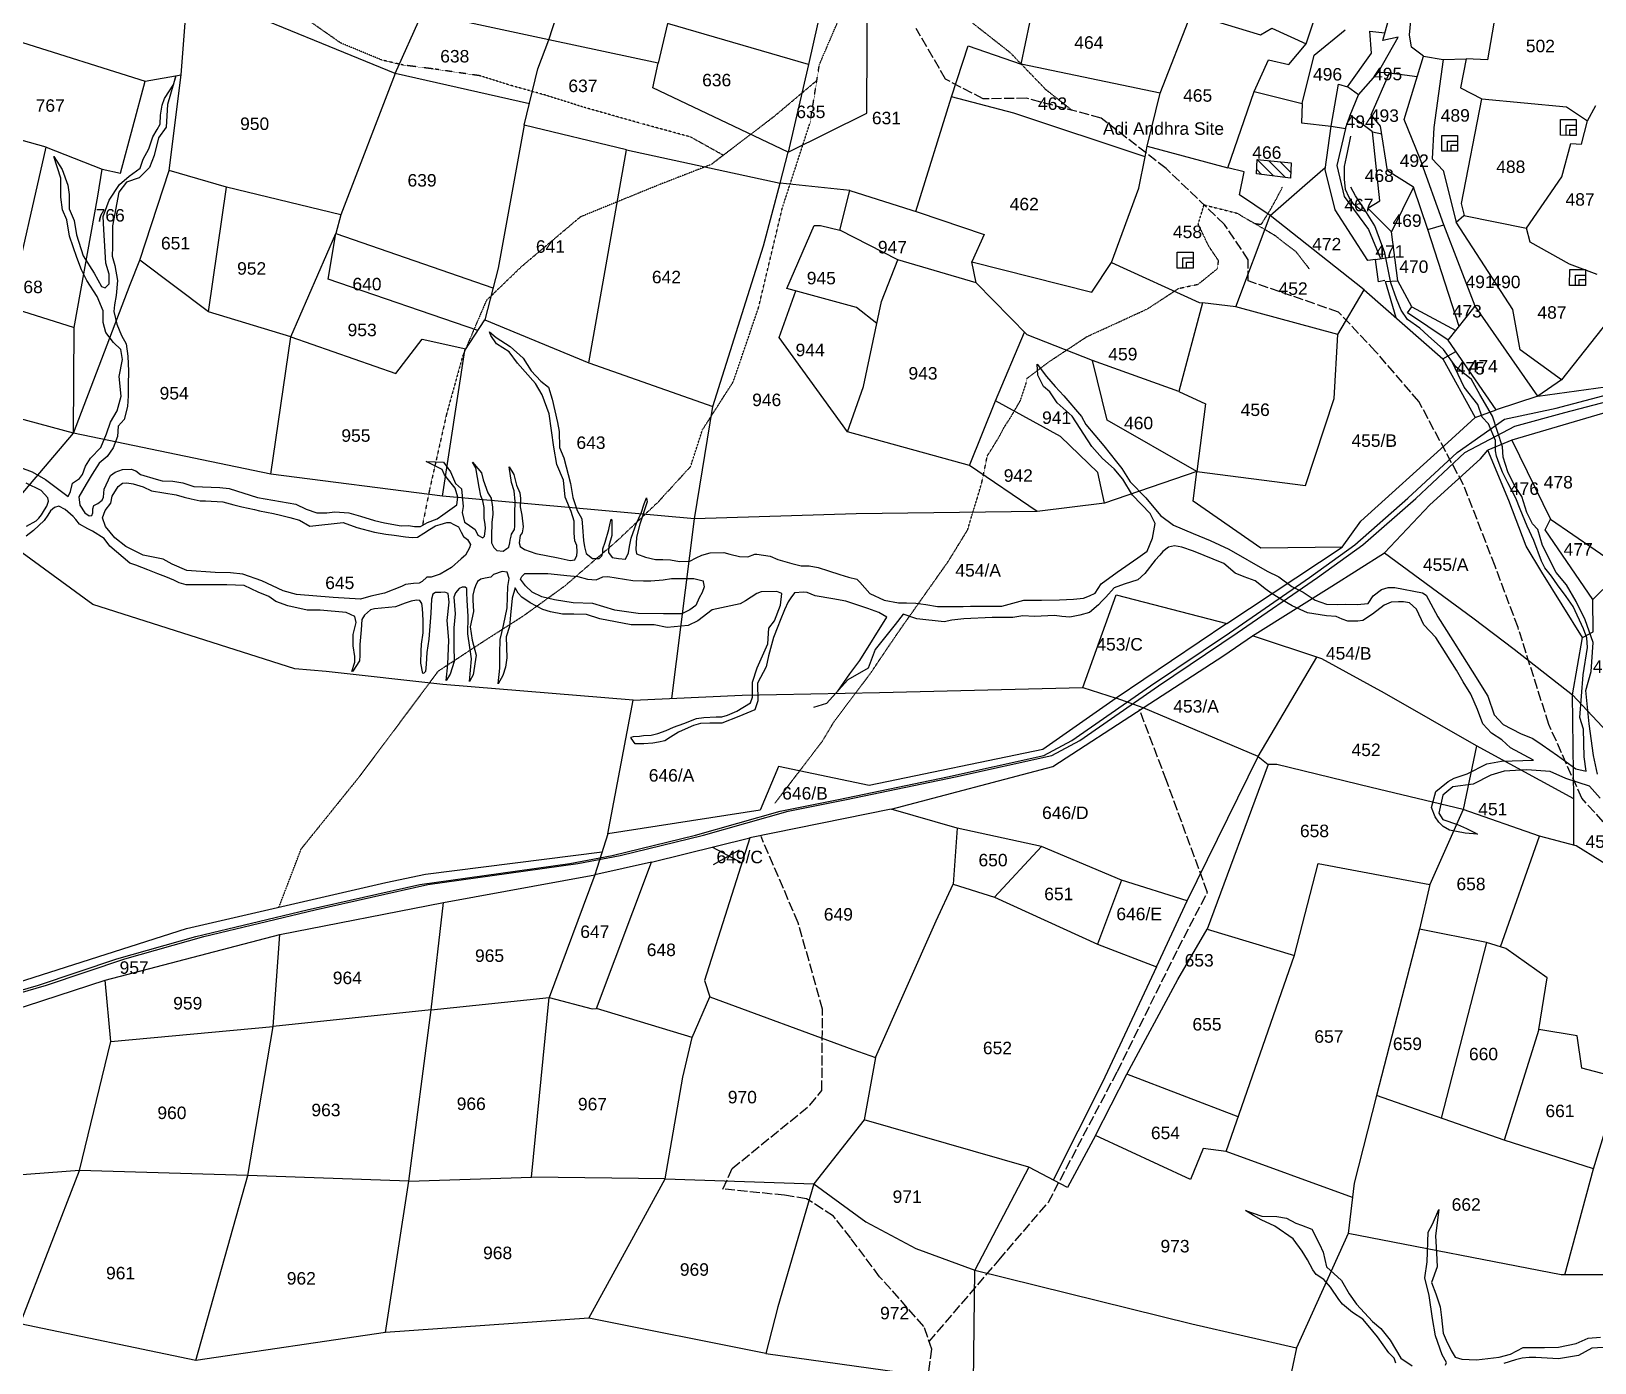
# Model space of a CAD drawing. Header units: inches. Extents: x 339104 to 349025, y 1581789 to 1595836.
# Drawn here: x 343169 to 345048, y 1588826 to 1590427 of the extents above; entities that cross this region are included whole.
import ezdxf

# ---------------------------------------------------------------- set-up
doc = ezdxf.new("R2010")
doc.units = ezdxf.units.IN
doc.header["$MEASUREMENT"] = 0
doc.linetypes.add('ACAD_ISO02W100', pattern=[15, 12, -3])
doc.linetypes.add('ACAD_ISO07W100', pattern=[3, 0, -3])
for name, color, linetype in [('CARTTRACK', 30, 'ACAD_ISO02W100'), ('NALA', 4, 'Continuous'), ('SQUAREWELL', 5, 'Continuous'), ('SURVEY_BND', 7, 'Continuous'), ('SURVEY_NO', 7, 'Continuous'), ('VILLAGE_AREA', 1, 'Continuous')]:
    doc.layers.add(name, color=color, linetype=linetype)
doc.layers.add('FOOTPATH', color=150, linetype='ACAD_ISO07W100', lineweight=30)
doc.layers.add('ROAD', color=1, linetype='Continuous', lineweight=25)
doc.styles.get("Standard").update_dxf_attribs({"font": 'arial.ttf'})
doc.dimstyles.get("Standard").update_dxf_attribs({"dimtxt": 0.18, "dimasz": 0.18, "dimexe": 0.18, "dimexo": 0.0625, "dimgap": 0.09, "dimtad": 0, "dimtih": 1, "dimtoh": 1, "dimdec": 4, "dimzin": 0, "dimdsep": 46, "dimtxsty": 'Standard', "dimcen": 0.09, "dimadec": 0, "dimazin": 0, "dimtfac": 1, "dimtdec": 4, "dimtofl": 0, "dimtmove": 0, "dimatfit": 3, "dimfxl": 0, "dimtolj": 1, "dimtzin": 0, "dimarcsym": 0})

msp = doc.modelspace()

# ---------------------------------------------------------------- hatches: boundary and pattern name
at = {"layer": 'VILLAGE_AREA'}
h = msp.add_hatch(dxfattribs=at)
h.set_pattern_fill('ANSI31', color=256, scale=70.664181, angle=89.8223, style=0)
h.set_pattern_definition([(134.82225, (338569.871, 1581897.7874), (-6.265237, -6.2264835), [])])
h.paths.add_polyline_path([(344683.2, 1590269), (344642.4, 1590273.2), (344641.4, 1590256), (344682.3, 1590250.7)])

# ---------------------------------------------------------------- linework, layer by layer
at = {"layer": 'CARTTRACK'}
for points in [[(345088.1, 1589443.5), (345032.5, 1589505.1), (344992.8, 1589593.8), (344955.8, 1589710.3), (344928.2, 1589784.2), (344890.2, 1589882.1), (344836.6, 1589982.1), (344784.7, 1590042.2), (344740.1, 1590089.6), (344669.8, 1590114.1), (344631.5, 1590127.2), (344631.6, 1590152.4), (344603.1, 1590195.1), (344532.9, 1590262.1), (344454.7, 1590323), (344365.2, 1590346.7), (344313.1, 1590346), (344267.9, 1590369.6), (344232.5, 1590430.5)], [(344248.1, 1588851.7), (344332.1, 1588950), (344391.4, 1589019.4), (344474.3, 1589176.6), (344547.2, 1589324.1), (344582.5, 1589391.9), (344533.3, 1589526.3), (344500.7, 1589611.8)], [(344245.7, 1588801.4), (344251.2, 1588842.6), (344241.8, 1588870), (344188.6, 1588929.8), (344154.1, 1588976), (344133.1, 1589002.5), (344100.8, 1589023.6), (344074.4, 1589027.7), (344000.3, 1589035.2), (344011.2, 1589059.8), (344104.8, 1589135.9), (344119.2, 1589153.8), (344120, 1589251.3), (344090.7, 1589355.4), (344046.1, 1589458.9)]]:
    msp.add_lwpolyline(points, dxfattribs=at)
at = {"layer": 'FOOTPATH', "ltscale": 0.0001}
for points in [[(344000.6, 1590278.2), (343961.2, 1590300.2), (343901.5, 1590316.5), (343833.4, 1590335.8), (343785.7, 1590350.8), (343742.7, 1590362.9), (343708.1, 1590373.8), (343654.4, 1590381.7), (343616.2, 1590386.6), (343590.5, 1590392.6), (343541, 1590413.1), (343489.3, 1590449.3), (343427.9, 1590471), (343377.8, 1590492.6), (343343.8, 1590504.7), (343314.5, 1590519.7), (343282.9, 1590540.7), (343250.8, 1590562.2), (343212, 1590591), (343173.3, 1590622.7), (343093.3, 1590689)], [(343466.7, 1589374.1), (343493.5, 1589444.2), (343564, 1589531.8), (343634, 1589625.3), (343658.3, 1589658.1), (343712.1, 1589693.5), (343760.7, 1589724.6), (343810.5, 1589760.6), (343873.9, 1589815.4), (343922.7, 1589861.6), (343961.4, 1589903.9), (343975.6, 1589947.9), (344012.6, 1590005.7), (344043, 1590094.7), (344071.7, 1590214.9), (344105.1, 1590317.5), (344116.2, 1590387.3), (344152, 1590470.5), (344176.9, 1590521.6), (344232.8, 1590485.3), (344287.5, 1590447.3), (344345.1, 1590402), (344387.9, 1590357.6), (344420.2, 1590332.1)], [(344113.1, 1590368.1), (344061.5, 1590324.6), (343986.2, 1590267.1), (343922.5, 1590242.3), (343829, 1590204.1), (343757.5, 1590143.7), (343715.9, 1590103.5), (343687.7, 1590037.7), (343668.2, 1589967.5), (343647.8, 1589876.9), (343639.1, 1589833.2)], [(344062.9, 1589499.2), (344119.8, 1589573.7), (344134, 1589597.4), (344178, 1589655.8), (344201.4, 1589690.6), (344215.6, 1589711.3), (344271.3, 1589790.2), (344294.5, 1589828), (344299.6, 1589845.6), (344305.6, 1589864.7), (344311.6, 1589885.5), (344318, 1589916.6), (344331.7, 1589938.7), (344337.4, 1589949.7), (344347.5, 1589965.4), (344357.9, 1589983.6), (344364.6, 1590003.7), (344365.9, 1590010), (344390.2, 1590028.6), (344437.2, 1590059.9), (344510.6, 1590093.6), (344547.8, 1590118.1), (344571.3, 1590123.1), (344594.6, 1590141.9), (344595.9, 1590151.4), (344583.9, 1590169.3), (344571.5, 1590195.3), (344578.4, 1590218.6), (344578.4, 1590218.6), (344617.9, 1590208.7), (344639.3, 1590196.2), (344647.3, 1590195.1), (344647.3, 1590195.1), (344658.1, 1590212.6), (344666, 1590226.7), (344672.8, 1590240.2)], [(344705.3, 1590141.3), (344689, 1590162.2), (344673.8, 1590173.6), (344664.7, 1590180.9), (344639.3, 1590196.2)]]:
    msp.add_lwpolyline(points, dxfattribs=at)
at = {"layer": 'NALA'}
for points in [[(343145.4, 1589906.6), (343170.3, 1589897.7), (343186.2, 1589888.4), (343213.5, 1589868), (343216, 1589873.9), (343218.5, 1589884.1), (343227.1, 1589889.5), (343230.7, 1589894.4), (343234.4, 1589904.4), (343240.1, 1589913.9), (343252.5, 1589926.9), (343259.6, 1589943.3), (343264.3, 1589957.4), (343272.2, 1589970.9), (343276.9, 1589988.4), (343274.5, 1590012.3), (343278.7, 1590032.6), (343276.8, 1590044.8), (343267.8, 1590053.2), (343258.5, 1590065.2), (343255.4, 1590077.2), (343255.4, 1590091.1), (343248.1, 1590108.2), (343236, 1590127.8), (343229.2, 1590140.5), (343223.8, 1590155.2), (343215.1, 1590180.8), (343211.7, 1590200.4), (343206.6, 1590212.6), (343204.5, 1590228), (343204.5, 1590250.5), (343196.3, 1590276.6), (343206.3, 1590261.2), (343213.1, 1590242.3), (343214.5, 1590231.1), (343214.7, 1590213.6), (343220.5, 1590199.8), (343223.2, 1590182.7), (343231.2, 1590157.3), (343244.8, 1590136.3), (343253.6, 1590120.6), (343257.8, 1590118.9), (343262.7, 1590123.5), (343262.7, 1590135.3), (343258.6, 1590148.5), (343257.9, 1590162.2), (343256.3, 1590189.1), (343255.6, 1590204.7), (343262.7, 1590224.2), (343275, 1590243), (343286.8, 1590253.2), (343299.8, 1590262.5), (343303.5, 1590273.6), (343310.4, 1590285.8), (343315.1, 1590300.4), (343320.3, 1590309), (343324, 1590315.8), (343324.5, 1590326.3), (343326.2, 1590338.5), (343329.2, 1590346.3), (343340.5, 1590363.8), (343342.8, 1590373.8), (343332.9, 1590339.1), (343331.1, 1590312), (343322, 1590299), (343316.7, 1590278.1), (343311.3, 1590263.4), (343298.5, 1590251.2), (343283.6, 1590245.7), (343274.3, 1590234), (343266.8, 1590193.4), (343266.5, 1590168.3), (343266.4, 1590157), (343269.3, 1590145.5), (343272.5, 1590127.7), (343270.9, 1590109.6), (343268.9, 1590098.4), (343268.2, 1590090.2), (343271.8, 1590075.2), (343277.4, 1590061.3), (343283.2, 1590051.5), (343284.9, 1590036.6), (343285.8, 1590018.5), (343285.5, 1590002.2), (343285.5, 1589989), (343284.7, 1589976), (343280.5, 1589960.6), (343273.4, 1589952.6), (343272.6, 1589940.1), (343267.4, 1589926.5), (343260.3, 1589915.8), (343250.5, 1589907.8), (343242.4, 1589894.8), (343235.2, 1589882.6), (343226.1, 1589867.3), (343227.3, 1589857.5), (343233.4, 1589848.2), (343238.8, 1589844.7), (343242, 1589845), (343243.2, 1589848.4), (343243.2, 1589853), (343244.2, 1589856.9), (343248.9, 1589859.6), (343254.3, 1589863.5), (343255.7, 1589867.2), (343256.7, 1589876.7), (343264.1, 1589893.1), (343270, 1589897), (343278.8, 1589900.4), (343288.9, 1589900.8), (343294.5, 1589898.8), (343300.4, 1589894.2), (343319.2, 1589888.7), (343326.5, 1589886.8), (343339, 1589886.5), (343351, 1589884.2), (343364.4, 1589880), (343395.8, 1589878.7), (343406.8, 1589877.7), (343441, 1589866.6), (343487, 1589858.5), (343499.2, 1589852.6), (343512.4, 1589848.2), (343524.1, 1589848.2), (343533.9, 1589849.6), (343550.8, 1589848.3), (343564.8, 1589844.4), (343581.4, 1589839.2), (343593.6, 1589836.2), (343613.7, 1589832.5), (343622.2, 1589832.9), (343629.6, 1589831.7), (343636.9, 1589831.9), (343645.2, 1589836.5), (343657, 1589841.1), (343663.6, 1589845.8), (343680.3, 1589857.9), (343681.8, 1589867), (343678.4, 1589878), (343672.1, 1589885.8), (343665.7, 1589893.9), (343662.8, 1589900.5), (343643.5, 1589909.8), (343664.3, 1589909), (343672.8, 1589897.7), (343678.7, 1589883.5), (343686.2, 1589877.1), (343688.2, 1589855.7), (343686.7, 1589848.6), (343689.6, 1589836.9), (343692.8, 1589835.1), (343702.5, 1589828.3), (343705.7, 1589821.6), (343711.6, 1589818.2), (343713.8, 1589820.2), (343714.8, 1589829.4), (343714.6, 1589834.6), (343713.4, 1589841.4), (343713.4, 1589847.5), (343713.4, 1589854.6), (343711.7, 1589862.7), (343709.5, 1589868.8), (343707.4, 1589879.1), (343703.3, 1589902.4), (343699.4, 1589909), (343710.3, 1589896.5), (343712.3, 1589887.9), (343717.9, 1589872.3), (343721.8, 1589865.7), (343723.4, 1589855.1), (343723.9, 1589846.8), (343722.4, 1589836.8), (343722.3, 1589820.4), (343722.3, 1589812.1), (343725, 1589806.5), (343728.7, 1589802.8), (343736, 1589802.3), (343740.7, 1589805.2), (343743.1, 1589806.9), (343744.1, 1589812.1), (343744.4, 1589815.2), (343745.6, 1589820.4), (343746.3, 1589822.8), (343749.8, 1589828.2), (343750.3, 1589832.1), (343750.3, 1589842.1), (343750.3, 1589847.7), (343750.4, 1589861.9), (343749.2, 1589874.6), (343746, 1589884.7), (343743.2, 1589903.5), (343749, 1589894.4), (343750, 1589889.5), (343752.2, 1589881.7), (343756.3, 1589872.2), (343756.8, 1589865.6), (343756.7, 1589855.3), (343758.4, 1589845.3), (343760.3, 1589831.3), (343759.1, 1589824.2), (343756.4, 1589821.1), (343755.4, 1589812), (343756.6, 1589807.9), (343761.9, 1589804.2), (343775.4, 1589799.2), (343802.4, 1589794.2), (343816.6, 1589790.9), (343822.2, 1589791.9), (343824.7, 1589796.8), (343824.9, 1589801.4), (343824.7, 1589809), (343822.3, 1589814.6), (343821.3, 1589823.9), (343821.6, 1589838.3), (343818, 1589849.8), (343810.7, 1589867.1), (343808.5, 1589887.4), (343800.5, 1589906.5), (343796.9, 1589927.2), (343791.4, 1589967.5), (343782.9, 1589990.1), (343774.9, 1590003.8), (343753.2, 1590028.3), (343743.2, 1590042), (343728, 1590051.6), (343721.4, 1590061.6), (343719.7, 1590066), (343727.6, 1590058.9), (343744.4, 1590048.1), (343760.3, 1590034.4), (343769.8, 1590019.2), (343781.5, 1590006.7), (343790.8, 1589999.5), (343794.9, 1589984.9), (343801.4, 1589956.8), (343803.6, 1589946), (343804, 1589926.7), (343809.1, 1589914.2), (343817.1, 1589883.5), (343820, 1589866.6), (343825.1, 1589851.2), (343830.5, 1589840.9), (343831.4, 1589830.9), (343832.6, 1589815), (343834, 1589807.4), (343835.7, 1589799.3), (343843.6, 1589793.3), (343851.4, 1589793.5), (343854.8, 1589796.7), (343856.1, 1589800.6), (343856.1, 1589804.8), (343858.8, 1589812.8), (343863, 1589828.2), (343864.7, 1589836), (343866, 1589840.7), (343866.7, 1589839.9), (343866.9, 1589827.7), (343866.9, 1589821.1), (343863.2, 1589808.6), (343862.7, 1589800.6), (343867.1, 1589794.5), (343874.6, 1589793.5), (343883, 1589792.7), (343886.7, 1589800.3), (343887.9, 1589807.8), (343890.1, 1589817.6), (343896.3, 1589835.7), (343902, 1589847.9), (343905.7, 1589859.1), (343908.6, 1589866.4), (343909.1, 1589861.3), (343900.2, 1589834.7), (343896.3, 1589819.1), (343895.7, 1589804.1), (343896.4, 1589798.8), (343907.4, 1589795.1), (343919.2, 1589792.1), (343928, 1589792.1), (343937.3, 1589791.6), (343948, 1589789.8), (343960.5, 1589790.3), (343968.1, 1589794.1), (343975, 1589797.5), (343985, 1589800.2), (344001.2, 1589800.4), (344008.5, 1589798.4), (344020, 1589795.9), (344030.3, 1589795.4), (344038.6, 1589798.6), (344041.1, 1589798.6), (344057, 1589796.1), (344066.2, 1589792.3), (344083.2, 1589787.3), (344094.2, 1589784.7), (344103.9, 1589784.5), (344114.9, 1589782.4), (344127.1, 1589778.6), (344140.8, 1589774.2), (344151.1, 1589770.9), (344161.2, 1589768.3), (344164.8, 1589764.9), (344176.8, 1589751.2), (344194.1, 1589743.2), (344211.1, 1589740.1), (344220.9, 1589740), (344231.9, 1589739.5), (344244.3, 1589737.9), (344258, 1589735.8), (344271.6, 1589735.6), (344281.2, 1589735.6), (344289, 1589735.5), (344297.9, 1589735.9), (344314.8, 1589736.1), (344319.9, 1589736.1), (344328.5, 1589736.1), (344335.4, 1589736.1), (344361.7, 1589743.2), (344383, 1589743.1), (344404.8, 1589743.6), (344421.7, 1589744.6), (344433.5, 1589745.7), (344440.8, 1589748.6), (344447.5, 1589751.7), (344454.9, 1589762.7), (344473.9, 1589776.8), (344498.7, 1589794), (344510.1, 1589802.1), (344516.5, 1589817.8), (344519.8, 1589835.4), (344513.7, 1589847.3), (344492.4, 1589869.5), (344481, 1589888.6), (344470.5, 1589901.3), (344456.5, 1589913.5), (344443.4, 1589928.2), (344419.8, 1589964.6), (344402.1, 1589980.5), (344393.2, 1589993.6), (344385.5, 1590000.3), (344378.8, 1590013.7), (344378, 1590027.2), (344389, 1590012.2), (344399.6, 1590000.2), (344409.9, 1589989), (344431, 1589964.2), (344436.5, 1589954.6), (344457.9, 1589928.9), (344473.2, 1589909.6), (344479.8, 1589901.6), (344489.6, 1589885.6), (344508.6, 1589866.4), (344526, 1589844.9), (344541.7, 1589833.3), (344565.3, 1589823.3), (344585.7, 1589814.8), (344608.2, 1589804.4), (344654.3, 1589778.2), (344668.3, 1589771.5), (344684.1, 1589759.8), (344697.7, 1589753), (344711.9, 1589743.2), (344725.7, 1589738.3), (344738.5, 1589738), (344748.2, 1589738.6), (344762.6, 1589738.2), (344775.5, 1589739.2), (344781.7, 1589748.3), (344791.6, 1589756), (344799.6, 1589758.4), (344807.6, 1589758.4), (344841, 1589752.1), (344845.5, 1589749.1), (344853.8, 1589733.6), (344859.6, 1589723.3), (344877.6, 1589694.6), (344900.7, 1589658), (344919.7, 1589627.7), (344927.1, 1589605.5), (344937.9, 1589593.8), (344958.8, 1589583.1), (344973.7, 1589576.9), (344984.9, 1589569.3), (345003.2, 1589556.6), (345025.1, 1589540.3), (345037.5, 1589537.7), (345035.1, 1589554.9), (345034.6, 1589588.3), (345030, 1589602), (345033.9, 1589653.6), (345039.3, 1589686.4), (345038.6, 1589698.1), (345034.6, 1589708.7), (345022.1, 1589735.8), (345013.6, 1589747.7), (345003.3, 1589761.5), (344996.2, 1589772), (344988.1, 1589782.2), (344983.9, 1589790.2), (344974.9, 1589815), (344966.6, 1589832.3), (344958.4, 1589852.5), (344953.2, 1589865.9), (344943.7, 1589884.4), (344937.1, 1589897.3), (344933.1, 1589907.6), (344929.9, 1589916.5), (344928.9, 1589922.8), (344928.6, 1589935.2), (344920.3, 1589955.1), (344912.7, 1589963.3), (344907.3, 1589978.7), (344890.9, 1589999.4), (344876.7, 1590029.7)], [(344773.2, 1590210.2), (344766.6, 1590212.5), (344758.3, 1590219.2), (344752.7, 1590227.4), (344748.5, 1590237.1), (344747.3, 1590249.6), (344747.3, 1590264.5), (344749.6, 1590275.8), (344753.3, 1590293), (344754.7, 1590301.1)], [(345051.2, 1589534.2), (345046.3, 1589556.5), (345041.1, 1589594.6), (345037.2, 1589634.8), (345043.6, 1589657.5), (345046.1, 1589692.3), (345036.5, 1589719.7), (345025.7, 1589741.7), (345014.1, 1589761.6), (345001.8, 1589776.6), (344985.2, 1589809.1), (344979.7, 1589828.4), (344973.1, 1589835), (344966.5, 1589848.7), (344960.5, 1589868), (344951.6, 1589881.2), (344943.6, 1589897.7), (344938, 1589915.1), (344937.1, 1589927.8), (344925, 1589964.3), (344910, 1589990.7), (344899.7, 1590008.6), (344880.9, 1590023.8), (344866.3, 1590044.6), (344847.6, 1590061.1), (344837.7, 1590070.5), (344823.1, 1590080.9), (344815.2, 1590091.8), (344809.6, 1590105.4), (344803, 1590124.7), (344795.6, 1590160.8), (344789.5, 1590178.2), (344783.9, 1590193.3), (344771.7, 1590212.6), (344760.5, 1590229.6), (344754.9, 1590239.7)], [(343163.3, 1589832.4), (343174.9, 1589838.8), (343178.1, 1589841.9), (343181.5, 1589845.9), (343184.9, 1589851.7), (343187.7, 1589856.4), (343189.7, 1589862.1), (343188.8, 1589866.1), (343180.8, 1589875.3), (343163, 1589884.1)], [(344138.3, 1589633.8), (344152.7, 1589654.8), (344164.7, 1589670.8), (344197.3, 1589722.9), (344187.5, 1589728.5), (344174.3, 1589733.3), (344158.6, 1589738.6), (344147.9, 1589742.1), (344132.2, 1589744.8), (344111.1, 1589748.5), (344101.6, 1589752.3), (344097.1, 1589752.9), (344086.2, 1589752.1), (344081.7, 1589746), (344078.8, 1589741.3), (344074.4, 1589731.5), (344069, 1589719), (344066.4, 1589711.5), (344061, 1589698.4), (344055.2, 1589676.2), (344052.1, 1589662.9), (344041.9, 1589643.3), (344042.4, 1589622.2), (344038.7, 1589611.2), (344019.2, 1589603.4), (343998.9, 1589595.4), (343984.5, 1589595.2), (343973.1, 1589595), (343964.8, 1589592.5), (343958.4, 1589589.7), (343946.8, 1589584.4), (343937.3, 1589578.6), (343930.3, 1589574.3), (343922.8, 1589572.6), (343916.2, 1589571.4), (343905.3, 1589570.4), (343899.9, 1589570.4), (343894.8, 1589570.4), (343889.9, 1589577.2), (343889.9, 1589578.4), (343892.6, 1589579.5), (343900.1, 1589579.9), (343904.7, 1589580.5), (343914.1, 1589580.8), (343921.9, 1589582.8), (343931.9, 1589586.6), (343941, 1589590.5), (343953.3, 1589595.1), (343968.4, 1589600.9), (343977.3, 1589602.3), (343992.1, 1589603), (343999.1, 1589603), (344005.9, 1589605.1), (344016.8, 1589609.6), (344033.5, 1589620), (344035.7, 1589626.7), (344035.7, 1589636.4), (344035.8, 1589644.7), (344041.3, 1589661.7), (344054.1, 1589690.6), (344055.3, 1589709.5), (344062.4, 1589718.4), (344069.6, 1589737.3), (344070.9, 1589751.3), (344065, 1589753.5), (344046.4, 1589753.1), (344041, 1589751.2), (344027.5, 1589742.4), (344021, 1589738.9), (343987.4, 1589731.7), (343970.2, 1589718.4), (343958.3, 1589712.8), (343933.3, 1589710.2), (343917.7, 1589713.4), (343890.1, 1589713.6), (343852.5, 1589720.9), (343836.1, 1589725.9), (343821.1, 1589726.5), (343807.3, 1589726.6), (343793.2, 1589729.1), (343784, 1589732), (343768.6, 1589740.1), (343758.7, 1589746.7), (343754.2, 1589751.8), (343750.7, 1589757.9), (343747.1, 1589745.5), (343744.9, 1589725.4), (343743.9, 1589711.6), (343739.9, 1589699.3), (343740.4, 1589673.9), (343739, 1589662.7), (343735.8, 1589652.7), (343730.2, 1589642.6), (343732.3, 1589661.5), (343732.3, 1589679.3), (343732.5, 1589695.9), (343736.7, 1589712.9), (343740.8, 1589734.2), (343741.6, 1589759.5), (343743.4, 1589769.2), (343740.8, 1589776.8), (343735.1, 1589777.7), (343724.6, 1589774.1), (343721.2, 1589770.8), (343714.6, 1589769.6), (343709.2, 1589768.7), (343705.5, 1589765.7), (343702.8, 1589760.6), (343701.4, 1589756), (343699.8, 1589749.1), (343699.8, 1589743.3), (343700.3, 1589729.8), (343696.4, 1589711.1), (343699, 1589695), (343703.6, 1589677.2), (343700.1, 1589653.3), (343695.5, 1589645.5), (343698.2, 1589672.8), (343693.8, 1589702.8), (343693.9, 1589723.5), (343693, 1589743.4), (343692.6, 1589752), (343692.4, 1589757.4), (343690.3, 1589758.9), (343686.7, 1589758.9), (343683.2, 1589757.1), (343679, 1589752.2), (343676.9, 1589747), (343678.5, 1589727), (343676.7, 1589709.8), (343676.7, 1589688.4), (343677.2, 1589669.7), (343672.4, 1589654.3), (343667.8, 1589646.7), (343669.5, 1589665.7), (343670.9, 1589695.3), (343668.8, 1589718.7), (343671.2, 1589740.8), (343670, 1589751.1), (343666.1, 1589752.7), (343661.2, 1589752.5), (343659.2, 1589752.5), (343654.9, 1589752.5), (343651.8, 1589750.4), (343650, 1589744.6), (343649.1, 1589727.7), (343646.9, 1589696.2), (343644.4, 1589680.5), (343643.7, 1589666.2), (343642.9, 1589657.6), (343640.8, 1589655.3), (343639.8, 1589655.2), (343637.4, 1589667.3), (343637.5, 1589682), (343638.1, 1589690.2), (343640.1, 1589704.1), (343640.2, 1589719.3), (343639.3, 1589733.3), (343638.6, 1589739.4), (343635.8, 1589742.9), (343631.8, 1589743.3), (343625.7, 1589742.2), (343618.4, 1589739.8), (343606.6, 1589735.2), (343581.5, 1589732.9), (343576.8, 1589731.8), (343569.4, 1589725.4), (343566.2, 1589720.2), (343565.4, 1589707.7), (343563.9, 1589690.1), (343563.9, 1589676.6), (343563.3, 1589670.3), (343555.6, 1589657.8), (343554.3, 1589657.3), (343558, 1589668.5), (343557.8, 1589675.4), (343555.8, 1589688.3), (343555.8, 1589701.8), (343559.6, 1589716.3), (343557.8, 1589723.7), (343547.3, 1589728.4), (343516.1, 1589731.2), (343500.6, 1589731.3), (343477.2, 1589736.6), (343463.1, 1589741.5), (343454.6, 1589747.7), (343441.9, 1589752.8), (343424.7, 1589760.7), (343403.9, 1589761.8), (343381.9, 1589761.8), (343369.6, 1589761.8), (343362.1, 1589761.8), (343355.2, 1589761.8), (343346.6, 1589764.2), (343340.3, 1589767.1), (343330.6, 1589771.3), (343321.3, 1589775), (343309.1, 1589779.6), (343294.6, 1589785.2), (343287.5, 1589787.8), (343263.4, 1589808.3), (343256.5, 1589817.2), (343242.7, 1589826.1), (343237.2, 1589829.1), (343226.9, 1589834.5), (343222.7, 1589840.3), (343219.5, 1589843.7), (343209.7, 1589852.3), (343202, 1589856.1), (343197.1, 1589854.6), (343192, 1589850.8), (343188.8, 1589845.6), (343184.4, 1589839.1), (343171.8, 1589827.2), (343163, 1589820.1)], [(345054.5, 1589505.1), (345041.7, 1589519.5), (345013.4, 1589528.8), (344994.3, 1589537.2), (344966.3, 1589539.3), (344939.1, 1589537.8), (344923.1, 1589532.7), (344901.9, 1589521.9), (344877.5, 1589518.8), (344865.5, 1589508.9), (344860.7, 1589487), (344865.4, 1589479.4), (344883, 1589473.7), (344893.7, 1589468.5), (344904.4, 1589463.5), (344907.2, 1589462), (344892.1, 1589463), (344873.6, 1589466.6), (344865.7, 1589471.1), (344860.7, 1589476.3), (344856.1, 1589482.8), (344851.8, 1589494.1), (344856.9, 1589513.3), (344863.4, 1589518.4), (344871.8, 1589525.1), (344879.1, 1589529.4), (344894.6, 1589534.6), (344918.2, 1589546.5), (344935.9, 1589549.8), (344974.4, 1589551), (344946.8, 1589565.7), (344936.5, 1589575.2), (344924.1, 1589583.4), (344913.4, 1589594.4), (344907.2, 1589611.9), (344899.1, 1589630.2), (344889.7, 1589645), (344881.8, 1589659.2), (344857, 1589698.3), (344842.7, 1589713.7), (344833.7, 1589732.6), (344825.3, 1589740.2), (344818.3, 1589741.3), (344812.1, 1589741.3), (344803.3, 1589740.7), (344795.1, 1589737.4), (344781, 1589726.4), (344769.2, 1589719), (344763.1, 1589718.1), (344751.4, 1589718.1), (344744.5, 1589720.6), (344737.1, 1589723.5), (344725.8, 1589724.6), (344702.8, 1589728.2), (344684.3, 1589736.6), (344672.8, 1589743.3), (344660.3, 1589751), (344651.9, 1589757), (344645.5, 1589761.9), (344639.8, 1589766.5), (344626.6, 1589771.2), (344615.8, 1589775.6), (344602.2, 1589787.3), (344565.9, 1589802.2), (344551.8, 1589807.1), (344543, 1589808.4), (344535.9, 1589806.9), (344528.8, 1589801.9), (344525.3, 1589797.5), (344519.6, 1589791.5), (344507.3, 1589775.3), (344498.7, 1589767.6), (344482.6, 1589762.6), (344470.4, 1589758), (344460.5, 1589747), (344455.6, 1589742.2), (344451.6, 1589737.6), (344440.8, 1589728.4), (344429.1, 1589725.1), (344417.2, 1589722.9), (344407.5, 1589723.6), (344398.7, 1589725), (344374.5, 1589723.7), (344360.8, 1589724.4), (344348.7, 1589722.4), (344337, 1589722.3), (344323.8, 1589722.3), (344289.6, 1589720.9), (344275.5, 1589719.4), (344266, 1589717), (344233.1, 1589721), (344216.7, 1589726.5), (344207.2, 1589714), (344183.1, 1589684.1), (344174.8, 1589661.4), (344150.5, 1589647.4), (344124.9, 1589618.8), (344109.1, 1589614.2)], [(344809, 1588825.9), (344806.9, 1588831.7), (344800.7, 1588838.4), (344786.9, 1588857.6), (344775.7, 1588871), (344769.4, 1588878.7), (344756.7, 1588886.9), (344744.9, 1588896.7), (344740.5, 1588902.3), (344730.4, 1588917.3), (344722.3, 1588926.3), (344713.1, 1588932.5), (344709.2, 1588938.2), (344702.7, 1588949.9), (344696.3, 1588960.5), (344685.6, 1588975.4), (344663.6, 1588990.4), (344647.3, 1588998.2), (344637.7, 1589003.4), (344628.2, 1589009.2), (344647.8, 1589002.7), (344665.8, 1589002.2), (344677.6, 1589000), (344688.7, 1588994.3), (344695.7, 1588991.8), (344707.9, 1588986.8), (344717.1, 1588969), (344721.6, 1588959.3), (344725.6, 1588941.8), (344743.7, 1588925.1), (344752.9, 1588909.1), (344761.7, 1588896.9), (344780.9, 1588876), (344790.9, 1588867.4), (344802.1, 1588853.6), (344815, 1588832), (344828.4, 1588822.5)], [(344868.7, 1588823.4), (344870, 1588826.7), (344864.7, 1588835.9), (344856.6, 1588858.7), (344853.1, 1588879.5), (344848.9, 1588907.1), (344843.6, 1588928.3), (344846.5, 1588947.5), (344847.9, 1588983.4), (344852.9, 1588993), (344860.6, 1589010.6), (344856.6, 1588978.8), (344857.9, 1588958.4), (344858.5, 1588941.8), (344852, 1588922.9), (344857, 1588909.1), (344862.1, 1588893.6), (344863.9, 1588880.7), (344865.9, 1588861.8), (344869.4, 1588853.4), (344875.6, 1588840.9), (344880.1, 1588833.1), (344888.3, 1588830.7), (344905.8, 1588829.9), (344933, 1588833.2), (344946.6, 1588836.5), (344962, 1588844.8), (344987.6, 1588844.7), (345004.4, 1588845), (345025.8, 1588849.6), (345039.9, 1588856), (345054.9, 1588857.2)], [(345214.9, 1588825.8), (345206.8, 1588827.9), (345199.3, 1588831.3), (345191.6, 1588834.3), (345184.8, 1588838.1), (345174.7, 1588842), (345142.4, 1588846.8), (345132.6, 1588847.7), (345114.5, 1588848), (345093.9, 1588848), (345086.2, 1588844.7), (345064, 1588844.3), (345058.1, 1588844.8), (345044.3, 1588843.7), (345028.5, 1588834.9), (345004.4, 1588830.9), (344977.3, 1588832.7), (344969, 1588832.5), (344960.8, 1588832), (344952.7, 1588830), (344938.6, 1588825.6)]]:
    msp.add_lwpolyline(points, dxfattribs=at)
for points in [[(343614.1, 1589759.8), (343593.4, 1589751.7), (343577.1, 1589748), (343564.6, 1589744.3), (343531.7, 1589746.5), (343487.6, 1589750), (343471.7, 1589754.4), (343446, 1589766.4), (343423.3, 1589774.6), (343408.4, 1589776.3), (343390.1, 1589776.4), (343356, 1589778.9), (343338.4, 1589786.4), (343327.5, 1589792.5), (343303.5, 1589797.3), (343282.8, 1589807.9), (343269.6, 1589818.1), (343258.2, 1589831.7), (343254.8, 1589842.2), (343257.9, 1589851), (343264.7, 1589859.7), (343266.4, 1589868.5), (343273.6, 1589879.8), (343278.7, 1589883.8), (343283.8, 1589884.2), (343291.6, 1589883.1), (343303.7, 1589879.4), (343313.6, 1589874.9), (343343, 1589869.8), (343352.9, 1589867), (343361, 1589865), (343372.2, 1589862.6), (343378.3, 1589862.5), (343399.3, 1589861.5), (343412.5, 1589857.7), (343422, 1589855.6), (343437.2, 1589852.2), (343443.3, 1589850.8), (343460.3, 1589847.4), (343468.4, 1589845.3), (343479.9, 1589842.6), (343491.4, 1589839.5), (343503.9, 1589832.4), (343543.8, 1589836.5), (343560.4, 1589830.7), (343581.4, 1589825.2), (343595, 1589822.5), (343605.2, 1589821.4), (343618.7, 1589819.4), (343626.8, 1589818.7), (343633.3, 1589819), (343640.8, 1589824), (343647.5, 1589828.4), (343654.7, 1589832.5), (343660.4, 1589834.1), (343668.3, 1589836.5), (343672.3, 1589836.8), (343676.7, 1589834.1), (343682.5, 1589831.4), (343685.8, 1589824.9), (343688.5, 1589819.8), (343693.3, 1589816.1), (343697, 1589810), (343695.6, 1589806.3), (343690.8, 1589797.5), (343685.7, 1589793.1), (343674.2, 1589782.6), (343660.6, 1589774.5), (343649.7, 1589770.8), (343644.3, 1589770.9), (343638.9, 1589765.5), (343635.1, 1589763.8), (343628.4, 1589763.1), (343618.9, 1589762.1)], [(343960.4, 1589731.6), (343950.9, 1589726.9), (343928.8, 1589726.9), (343898.3, 1589727.4), (343870.5, 1589731.2), (343843.8, 1589739.1), (343820.4, 1589740.1), (343797.7, 1589743.6), (343782.8, 1589747.4), (343771, 1589752.8), (343762.8, 1589760.3), (343756.8, 1589768.4), (343758.5, 1589771.8), (343762.2, 1589775.2), (343768.3, 1589775.5), (343774.8, 1589775.5), (343789.7, 1589775.5), (343801.5, 1589774.1), (343812.7, 1589773), (343825.9, 1589771.6), (343837.4, 1589768.5), (343848, 1589767.8), (343856.1, 1589771.2), (343861.9, 1589771.8), (343892, 1589766.7), (343904.6, 1589766.3), (343913.7, 1589766.3), (343928.3, 1589767.6), (343938.5, 1589769.2), (343965.2, 1589769.5), (343976.4, 1589766.4), (343976.4, 1589765.1), (343977.8, 1589759.3), (343975.4, 1589752.5), (343971.6, 1589746.1), (343967.5, 1589737)]]:
    msp.add_lwpolyline(points, close=True, dxfattribs=at)
at = {"layer": 'ROAD'}
for points in [[(343086.2, 1589253.8), (343177.6, 1589280.3), (343271.8, 1589312), (343366.8, 1589339), (343500.7, 1589370.9), (343636.1, 1589401.3), (343733.5, 1589414.8), (343816.2, 1589426.8), (343867.2, 1589436.2), (343967.2, 1589460.8), (344068.9, 1589489.6), (344139.2, 1589503.6), (344270.1, 1589530.8), (344385.8, 1589556.6), (344419.4, 1589574.6), (344514.3, 1589640.2), (344608.9, 1589704.1), (344705, 1589770.5), (344759.5, 1589809.7), (344823.3, 1589865.7), (344882.5, 1589920.8), (344939.7, 1589960.9), (345001.8, 1589974.2), (345113.9, 1590003.7)], [(343095.8, 1589253.8), (343187.2, 1589280.3), (343281.4, 1589312), (343376.4, 1589339), (343510.3, 1589370.9), (343645.7, 1589401.3), (343743.1, 1589414.8), (343825.8, 1589426.8), (343876.8, 1589436.2), (343976.8, 1589460.8), (344078.5, 1589489.6), (344148.8, 1589503.5), (344279.7, 1589530.7), (344395.4, 1589556.6), (344429, 1589574.6), (344523.9, 1589640.1), (344618.4, 1589704.1), (344714.6, 1589770.4), (344769.1, 1589809.7), (344832.9, 1589865.6), (344892, 1589920.8), (344951.9, 1589952.5), (345011.9, 1589968.8), (345123.7, 1589998)]]:
    msp.add_lwpolyline(points, dxfattribs=at)
at = {"layer": 'SQUAREWELL'}
for points in [[(345006.7, 1590321.2), (345025.7, 1590321.1), (345025.7, 1590302.1), (345006.7, 1590302.2)], [(344864.1, 1590302.1), (344883.2, 1590302.1), (344883.1, 1590283.1), (344864.1, 1590283.1)], [(345013.6, 1590314.4), (345025.7, 1590314.3), (345025.7, 1590302.1), (345013.6, 1590302.2)], [(345018, 1590309.2), (345025.7, 1590309.2), (345025.7, 1590302.1), (345018, 1590302.1)], [(344871.1, 1590295.3), (344883.1, 1590295.3), (344883.1, 1590283.1), (344871, 1590283.1)], [(344875.4, 1590290.2), (344883.1, 1590290.2), (344883.1, 1590283.1), (344875.4, 1590283.1)], [(344546.2, 1590161.6), (344565.2, 1590161.5), (344565.2, 1590142.5), (344546.1, 1590142.6)], [(344553.1, 1590154.8), (344565.2, 1590154.7), (344565.2, 1590142.5), (344553.1, 1590142.5)], [(344557.5, 1590149.6), (344565.2, 1590149.6), (344565.2, 1590142.5), (344557.5, 1590142.5)], [(345017.9, 1590140.8), (345036.9, 1590140.7), (345036.8, 1590121.7), (345017.8, 1590121.8)], [(345024.8, 1590134), (345036.9, 1590133.9), (345036.8, 1590121.7), (345024.8, 1590121.7)], [(345029.2, 1590128.8), (345036.9, 1590128.8), (345036.8, 1590121.7), (345029.1, 1590121.7)]]:
    msp.add_lwpolyline(points, close=True, dxfattribs=at)
at = {"layer": 'SURVEY_BND'}
for points in [[(343791.2, 1590417.1), (343645.4, 1590448.1), (343648, 1590496.5), (343686.1, 1590585.7), (343835.9, 1590555.8)], [(344129.8, 1590507.6), (344103, 1590387.4), (343933.7, 1590436.5), (343922.3, 1590389.1), (343791.2, 1590417.1), (343835.9, 1590555.8), (343853, 1590596.4), (343991.7, 1590571.1)], [(344842, 1590397.2), (344827.7, 1590408.2), (344825.4, 1590422.9), (344834.3, 1590515.7), (344856.3, 1590552.6)], [(344638.7, 1590354.8), (344656.1, 1590393.1), (344680.2, 1590387.5), (344701.3, 1590412.1), (344721.3, 1590472.4), (344731.5, 1590535.7)], [(344971.1, 1590541.1), (344955, 1590508.2), (344939.4, 1590511.5), (344919.2, 1590392.8), (344893.6, 1590394.2), (344886.8, 1590359.2), (344912.3, 1590346.1), (345013.9, 1590336.4), (345039.3, 1590319.8), (345049.1, 1590338.2)], [(344801.4, 1590377.5), (344787.6, 1590377.7), (344811.9, 1590420.4), (344793.2, 1590416.1), (344802.8, 1590450.9), (344806.8, 1590518.2)], [(344152.8, 1590235.7), (344069.2, 1590244.5), (344078.7, 1590281.8), (344173, 1590328.9), (344174.1, 1590498.7)], [(343540.9, 1590206.4), (343403.5, 1590239.7), (343334.9, 1590259.7), (343349.2, 1590375), (343357.1, 1590479.5)], [(343606.3, 1590376.5), (343518.4, 1590412.6), (343406.4, 1590458.2), (343357.1, 1590479.5)], [(344525.7, 1590352.9), (344358.7, 1590387.8), (344379.6, 1590487.4), (344564.5, 1590456.9), (344563, 1590448.3)], [(343767.6, 1590340.1), (343606.3, 1590376.5), (343638.1, 1590446.9), (343645.6, 1590452.4)], [(344510.2, 1590289), (344525.7, 1590352.9), (344563, 1590448.3), (344646.4, 1590423.1), (344659.9, 1590431.1), (344701.3, 1590412.1)], [(343187.1, 1590288), (343123.5, 1590305.4), (343151, 1590416.3), (343306.1, 1590367.4)], [(343761.2, 1590314.4), (343778, 1590382.2), (343791.2, 1590417.1)], [(344696.4, 1590340.4), (344710.8, 1590398.5), (344748.1, 1590429.2)], [(344764.2, 1590350.8), (344751, 1590360.3), (344779.7, 1590401), (344777.5, 1590427.3), (344795.8, 1590425.6)], [(344507.5, 1590276.4), (344349.9, 1590328.9), (344274.9, 1590348.5), (344294.9, 1590409.6), (344358.7, 1590387.8)], [(344979.5, 1589988.7), (344904.4, 1590096.7), (344866.8, 1590194.4), (344838.3, 1590273.9), (344819.1, 1590321.4), (344842, 1590397.2), (344865.7, 1590393.5), (344854.5, 1590311.4), (344852.6, 1590273.9), (344866, 1590259.9), (344881.4, 1590197.6)], [(344865.7, 1590393.5), (344893.6, 1590394.2)], [(343606.3, 1590376.5), (343540.9, 1590206.4), (343535.1, 1590184), (343723.9, 1590118.8)], [(344103, 1590387.4), (344078.7, 1590281.8), (343916.1, 1590359.4), (343922.3, 1590389.1)], [(344780.9, 1590306.3), (344754.2, 1590326.4), (344764.2, 1590350.8), (344787.6, 1590377.7)], [(344847.4, 1590189.1), (344830.3, 1590240), (344799.1, 1590259.4), (344790.6, 1590313), (344779.2, 1590326.8), (344801.4, 1590377.5), (344834.7, 1590373)], [(343219.7, 1589943.9), (343220.6, 1590071.1), (343249, 1590229), (343254.4, 1590261.6), (343276.3, 1590256.6), (343306.1, 1590367.4), (343349.2, 1590375)], [(344731.2, 1590313.1), (344739.9, 1590363.6), (344751, 1590360.3)], [(344232, 1590210.5), (344274.9, 1590348.5)], [(344657.9, 1590205.7), (344620.9, 1590230.7), (344626.7, 1590258.2), (344607.1, 1590263.1), (344638.7, 1590354.8), (344696.4, 1590340.4), (344695.7, 1590317.3), (344731.2, 1590313.1)], [(344891.6, 1590205.7), (344887.8, 1590220.1), (344912.3, 1590346.1)], [(344748.6, 1590310.3), (344754.2, 1590326.4)], [(345050.7, 1590134.7), (345017.8, 1590147.3), (344970.5, 1590173.6), (344965.8, 1590190.5), (345008.6, 1590252.2), (345019.1, 1590292.2), (345032.2, 1590291.7), (345039.3, 1590319.8)], [(343884.3, 1590284.6), (343761.2, 1590314.4), (343730, 1590142.6), (343714.1, 1590080.2)], [(344784.7, 1590153), (344775.4, 1590151.7), (344736.1, 1590212.6), (344723.9, 1590260.9), (344731.2, 1590313.1), (344748.6, 1590310.3), (344738.2, 1590266), (344746.7, 1590228.6), (344776.1, 1590189.1), (344790.7, 1590153.9)], [(344830.3, 1590240), (344803.6, 1590186.2), (344775.2, 1590214.5), (344789.7, 1590223.6), (344780.9, 1590306.3), (344792.1, 1590303.8)], [(343143.2, 1590095.4), (343187.1, 1590288), (343254.4, 1590261.6)], [(343839.3, 1590028.7), (343884.3, 1590284.6), (344069.2, 1590244.5)], [(344467.3, 1590149.1), (344500.1, 1590238.5), (344507.5, 1590276.4), (344510.2, 1590289), (344607.1, 1590263.1)], [(344770.9, 1590116.5), (344657.9, 1590205.7), (344699.7, 1590242.3), (344724.2, 1590263.3)], [(343382.2, 1590090), (343299.3, 1590152.2), (343334.9, 1590259.7)], [(344378, 1589849.9), (344160.5, 1589847), (343966.1, 1589840.9), (343988.1, 1589976.3), (344048.9, 1590169.4), (344069.2, 1590244.5)], [(343481.1, 1590059.9), (343382.2, 1590090), (343403.5, 1590239.7)], [(344304.6, 1590124.8), (344210.5, 1590152.3), (344140.6, 1590188.1), (344152.8, 1590235.7), (344234.7, 1590209.7), (344314.1, 1590182.8), (344299.5, 1590150)], [(344185.2, 1590075.8), (344160.6, 1590095), (344076.9, 1590118), (344110, 1590193.6), (344117.4, 1590193.6), (344140.6, 1590188.1)], [(344739.4, 1590062.7), (344616.8, 1590095.9), (344657.9, 1590205.7)], [(344885.1, 1590072.4), (344847.4, 1590189.1), (344866.8, 1590194.4)], [(345099, 1590123.4), (345007.9, 1590008), (344958.4, 1590044.1), (344949.7, 1590092.7), (344881.4, 1590197.6), (344890.7, 1590205.9), (344965.8, 1590190.5)], [(343481.1, 1590059.9), (343535.1, 1590184)], [(343705.9, 1590067.6), (343525.9, 1590129.2), (343535.1, 1590184)], [(344828, 1590095.8), (344811.4, 1590127.4), (344803.6, 1590186.2)], [(343457, 1589894.8), (343219.7, 1589943.9), (343287.7, 1590122.7), (343299.3, 1590152.2)], [(344296.4, 1589905), (344150.1, 1589945.5), (344169.1, 1590000.3), (344190.8, 1590102.3), (344210.5, 1590152.3)], [(344548.3, 1589994.1), (344444.3, 1590031.5), (344365.7, 1590062.3), (344304.6, 1590124.8), (344299.5, 1590150), (344443.7, 1590113.7), (344467.3, 1590149.1), (344572.5, 1590101.3), (344576.5, 1590100.9)], [(344795.8, 1590127.8), (344788, 1590126), (344784.7, 1590153), (344807.5, 1590156.6)], [(343219.7, 1589943.9), (342961.4, 1590013.8), (342976.3, 1590145.1), (343131.2, 1590067.5), (343143.2, 1590095.4), (343220.6, 1590071.1)], [(344150.1, 1589945.5), (344068, 1590059.1), (344087.8, 1590115)], [(344744.4, 1589806.8), (344646.8, 1589805.6), (344565.4, 1589862.1), (344569.7, 1589898), (344700.2, 1589881.3), (344734.8, 1589985.7), (344739.4, 1590062.7), (344770.9, 1590116.5), (344865.4, 1590033.4), (344904.1, 1589962.8)], [(344809.5, 1590082.6), (344796.7, 1590126.6), (344811.4, 1590127.4)], [(344616.8, 1590095.9), (344576.5, 1590100.9), (344548.3, 1589994.1), (344580.4, 1589979.3), (344569.7, 1589898)], [(344871.8, 1590055.8), (344822.8, 1590088.6), (344828, 1590095.8), (344881.2, 1590067.6)], [(344979.5, 1589988.7), (344929.6, 1589972.1), (344871.8, 1590055.8), (344904.4, 1590096.7)], [(345007.9, 1590008), (344979.5, 1589988.7), (345084.3, 1590002.8), (345130.6, 1590104.6)], [(343966.1, 1589840.9), (343663.3, 1589868.5), (343690.1, 1590043.3), (343714.1, 1590080.2), (343839.3, 1590028.7), (343988.1, 1589976.3)], [(343663.3, 1589868.5), (343457, 1589894.8), (343481.1, 1590059.9), (343607.1, 1590015.9), (343639, 1590057), (343691.4, 1590045.3)], [(344569.7, 1589898), (344458.9, 1589859.7), (344450.9, 1589896.7), (344405.9, 1589940.1), (344327.8, 1589982.9), (344362.8, 1590065.3)], [(344865.4, 1590033.4), (344881.2, 1590042.3)], [(344569.7, 1589898), (344462.2, 1589959.7), (344444.3, 1590031.5)], [(344458.9, 1589859.7), (344378, 1589849.9), (344296.4, 1589905), (344327.8, 1589982.9)], [(344605.9, 1589715.2), (344744.4, 1589806.8), (344766.7, 1589838.1), (344871.4, 1589933), (344904.1, 1589962.8), (344929.6, 1589972.1)], [(345064.1, 1589969.7), (344948.5, 1589935.5), (344994.7, 1589840.6), (345075.4, 1589785.2), (345112.6, 1589791.7), (345117.2, 1589859.9), (345076.3, 1589903.7), (345064.1, 1589948)], [(343120.4, 1589827.6), (343219.7, 1589943.9)], [(344948.5, 1589935.5), (344919.7, 1589923.7)], [(344795.5, 1589800.3), (344849.7, 1589858), (344910.6, 1589913.1), (344919.7, 1589923.7)], [(345033.3, 1589698.2), (344984.4, 1589777.1), (344965.5, 1589808.3), (344944.6, 1589863), (344919.7, 1589923.7)], [(343938.7, 1589625.2), (343966.1, 1589840.9)], [(345070.2, 1589768.1), (345045.8, 1589743.9), (344988.6, 1589827.7), (344994.7, 1589840.6)], [(343892.3, 1589623), (343663.6, 1589641.9), (343523.6, 1589657.6), (343485.9, 1589660.5), (343242.9, 1589738), (343120.4, 1589827.6)], [(344905.9, 1589567.9), (344795.3, 1589631.5), (344720, 1589672.8), (344636.6, 1589700.3), (344731.9, 1589760.2), (344795.5, 1589800.3), (344901.6, 1589722.2), (344951, 1589684.4), (345021.4, 1589629.5)], [(344432.9, 1589638.4), (344472.7, 1589749.5), (344605.9, 1589715.2), (344473, 1589625.6)], [(345021.4, 1589629.5), (345033.3, 1589698.2), (345046.2, 1589705.1), (345045.8, 1589743.9)], [(344643.4, 1589555.3), (344505.4, 1589613.6), (344602.2, 1589676.8), (344636.6, 1589700.3)], [(344643.4, 1589555.3), (344713.8, 1589674.8)], [(344202.3, 1589491.9), (344396.9, 1589543.4), (344505.4, 1589613.6), (344473, 1589625.6), (344384.7, 1589563.8), (344176.1, 1589520.4), (344067, 1589543.3), (344045, 1589490.6), (343861.8, 1589462.4), (343846.4, 1589413.1)], [(343861.8, 1589462.4), (343892.3, 1589623), (344023.3, 1589629.1), (344188.3, 1589632.3), (344432.9, 1589638.4), (344473, 1589625.6)], [(345022.7, 1589504.3), (345021.4, 1589629.5), (345104.6, 1589540.4)], [(345023, 1589448.7), (345022.7, 1589504.3), (344905.9, 1589567.9), (344890, 1589491.4)], [(344558.3, 1589381.9), (344643.4, 1589555.3), (344655.6, 1589545.7)], [(344890, 1589491.4), (344779.4, 1589517.8), (344665.9, 1589545.6), (344655.6, 1589545.7), (344582.1, 1589347.5), (344687.3, 1589316)], [(344281.8, 1589469.2), (344202.3, 1589491.9), (344032.6, 1589457.6), (343978.1, 1589286), (343984.5, 1589266.4)], [(344934.6, 1589326.6), (344981.7, 1589459.3), (344890, 1589491.4), (344849.9, 1589401.3)], [(343963.3, 1589217.5), (343848.5, 1589252.1), (343914.3, 1589428.1), (344032.6, 1589457.6)], [(344383.1, 1589447.1), (344281.8, 1589469.2), (344277.1, 1589401.9)], [(345188.9, 1589341.9), (345133.1, 1589378.5), (345082.7, 1589412.5), (345025.7, 1589448), (344981.7, 1589459.3)], [(341227.2, 1588304.7), (341357.3, 1588374.2), (341582.7, 1588484), (341695.3, 1588543.5), (341786.5, 1588581.5), (341909.2, 1588587), (341978, 1588648.8), (342160.9, 1588824), (342335.8, 1588895.7), (342415.4, 1588927.2), (342457.6, 1588990.2), (342511.3, 1589040.7), (342595.8, 1589076.3), (342702.8, 1589135), (342907.7, 1589208.1), (343123.2, 1589274.2), (343355.7, 1589348.6), (343595.2, 1589403.7), (343642.7, 1589413.8), (343855, 1589440.8)], [(343987.8, 1589446.4), (344023, 1589427.4)], [(344479.4, 1589406.6), (344383.1, 1589447.1), (344326.6, 1589386.1)], [(343914.3, 1589428.1), (343846.4, 1589413.1), (343791.3, 1589265.5), (343843.1, 1589252), (343848.5, 1589252.1)], [(344756.8, 1589024.9), (344605, 1589080.3), (344687.3, 1589316.2), (344715.6, 1589426.8), (344849.9, 1589401.3), (344837.5, 1589347.5)], [(343649.6, 1589250.5), (343664.6, 1589379.9), (343846.4, 1589413.1)], [(344183.7, 1589193.3), (344256.4, 1589357.7), (344277.1, 1589401.9), (344326.6, 1589386.1), (344450.5, 1589329.6), (344521.3, 1589302.2), (344456.3, 1589163.5), (344397.3, 1589046)], [(344521.3, 1589302.2), (344558.3, 1589381.9), (344479.4, 1589406.6), (344450.5, 1589329.6)], [(343649.6, 1589250.5), (343459.9, 1589230.7), (343467.9, 1589341.3), (343664.6, 1589379.9)], [(344619.6, 1589122.1), (344485.7, 1589173.3), (344547.1, 1589287), (344582.1, 1589347.5)], [(344918, 1589331.7), (344837.5, 1589347.5), (344785.8, 1589147.6)], [(343264.7, 1589212.5), (343257.7, 1589286.3), (343467.9, 1589341.3)], [(344980.9, 1589227.1), (344991, 1589289), (344941.2, 1589324.6), (344918, 1589331.7), (344863.3, 1589120.5)], [(343226.9, 1589057.4), (342987.5, 1589039.5), (343021.3, 1589211.2), (343163.3, 1589255.6), (343257.7, 1589286.3)], [(343622.9, 1589044.7), (343649.6, 1589250.5), (343791.3, 1589265.5)], [(343930.8, 1589047.3), (343770.2, 1589049.5), (343791.3, 1589265.5)], [(343930.8, 1589047.3), (343952, 1589169.7), (343963.3, 1589217.5), (343984.5, 1589266.4), (344156.4, 1589202.8), (344183.7, 1589193.3), (344170, 1589118.5)], [(343429.2, 1589051.6), (343226.9, 1589057.4), (343264.7, 1589212.5), (343459.9, 1589230.7)], [(343622.9, 1589044.7), (343429.2, 1589051.6), (343459.9, 1589230.7)], [(345046.3, 1589059.6), (345079.9, 1589168.1), (345032.4, 1589180.4), (345026.7, 1589219.4), (344980.9, 1589227.1), (344939.1, 1589094)], [(344605, 1589080.3), (344577.5, 1589084), (344562.1, 1589046.6), (344447.9, 1589099.7), (344485.7, 1589173.3)], [(345012.2, 1588931.9), (345046.3, 1589059.6), (344939.1, 1589094), (344785.8, 1589147.6), (344758.9, 1589042.3), (344751.8, 1588981.9)], [(344367.8, 1589061.4), (344170, 1589118.5), (344109.6, 1589041.6), (344171.8, 1588995.7), (344232.2, 1588963.5), (344302.9, 1588937.5)], [(344447.9, 1589099.7), (344414.3, 1589037.1), (344367.8, 1589061.4), (344302.9, 1588937.5)], [(343366.8, 1588829.1), (343155.6, 1588873.2), (343226.9, 1589057.4)], [(343594.6, 1588862.6), (343366.8, 1588829.1), (343429.2, 1589051.6)], [(343839.3, 1588879.8), (343594.6, 1588862.6), (343622.9, 1589044.7), (343770.2, 1589049.5)], [(344051.9, 1588837.3), (343839.3, 1588879.8), (343890.8, 1588974.2), (343930.8, 1589047.3), (344109.6, 1589041.6)], [(344109.6, 1589041.6), (344066.2, 1588893.6), (344051.9, 1588837.3), (344301.2, 1588802.7)], [(345895.6, 1588637.7), (345792.6, 1588756.5), (345603.1, 1588793.3), (345378.4, 1588898.9), (345172, 1588932.2), (345007.8, 1588931.9), (344751.8, 1588981.9), (344689.6, 1588844.4)], [(344272.6, 1588521.4), (344287.4, 1588675.5), (344301.2, 1588802.7), (344302.9, 1588937.5), (344563.7, 1588873.3), (344689.6, 1588844.4), (344676.2, 1588781.9), (344591.2, 1588794.8), (344431.7, 1588655.9), (344272.6, 1588521.4)]]:
    msp.add_lwpolyline(points, dxfattribs=at)
at = {"layer": 'VILLAGE_AREA'}
msp.add_lwpolyline([(344642.4, 1590273.2), (344683.2, 1590269), (344682.3, 1590250.7), (344641.4, 1590256), (344642.4, 1590273.2)], dxfattribs=at)

# ---------------------------------------------------------------- texts
at = {"layer": 'SURVEY_NO'}
for s, p in [('464', (344422.5, 1590406.3)), ('502', (344965.2, 1590402.1)), ('638', (343660.5, 1590389.8)), ('636', (343975.3, 1590361.1)), ('496', (344709.4, 1590368.1)), ('495', (344781.6, 1590368.4)), ('637', (343814.5, 1590354.2)), ('465', (344553.3, 1590342.6)), ('767', (343174.3, 1590330.5)), ('635', (344088.4, 1590322.9)), ('463', (344378.9, 1590332.8)), ('950', (343420, 1590308.6)), ('631', (344179.3, 1590315.5)), ('494', (344748.6, 1590311.1)), ('493', (344777.7, 1590318.4)), ('489', (344862.9, 1590318.6)), ('Adi Andhra Site', (344456.9, 1590302.8)), ('466', (344636.4, 1590274)), ('492', (344813.6, 1590264.2)), ('488', (344929.6, 1590256.9)), ('639', (343621.2, 1590240.6)), ('468', (344771.6, 1590246.2)), ('462', (344344.9, 1590212)), ('467', (344747.1, 1590210.9)), ('487', (345012.9, 1590217.6)), ('766', (343246.4, 1590198.5)), ('469', (344805, 1590192.1)), ('458', (344541.1, 1590178.6)), ('651', (343324.9, 1590165)), ('641', (343775.5, 1590161)), ('947', (344186.5, 1590160.2)), ('472', (344708.4, 1590163.8)), ('471', (344784.4, 1590155.1)), ('470', (344813.1, 1590136.8)), ('952', (343416.4, 1590134.6)), ('642', (343914.9, 1590124.3)), ('945', (344101, 1590123)), ('491', (344892.7, 1590118.5)), ('490', (344923.8, 1590118.4)), ('768', (343147.9, 1590112.4)), ('640', (343555, 1590115.8)), ('452', (344668, 1590110.4)), ('473', (344877.3, 1590083.2)), ('487', (344979.1, 1590081.7)), ('953', (343549.2, 1590060.7)), ('944', (344087.6, 1590036.6)), ('459', (344463.4, 1590031.6)), ('943', (344223.2, 1590008.5)), ('475', (344880.9, 1590014.6)), ('474', (344896.5, 1590017.1)), ('954', (343323.3, 1589984.6)), ('946', (344035.4, 1589976.6)), ('941', (344383.8, 1589955.2)), ('460', (344482.3, 1589948.7)), ('456', (344622.5, 1589964.7)), ('955', (343541.7, 1589933.7)), ('455/B', (344755.6, 1589927.6)), ('643', (343824.2, 1589925.1)), ('942', (344337.7, 1589885.6)), ('478', (344986.7, 1589877.6)), ('476', (344946, 1589869.9)), ('477', (345010.6, 1589796.8)), ('455/A', (344841.5, 1589778.5)), ('454/A', (344279.6, 1589771.6)), ('645', (343522.3, 1589756.6)), ('453/C', (344449, 1589682.7)), ('454/B', (344724.9, 1589671.8)), ('446', (345045.7, 1589655.8)), ('453/A', (344541.5, 1589608.1)), ('452', (344755.7, 1589555.8)), ('646/A', (343911.1, 1589525.1)), ('646/B', (344071.5, 1589503.5)), ('646/D', (344383.8, 1589480.1)), ('451', (344908, 1589484.5)), ('658', (344693.7, 1589458.3)), ('450', (345036.9, 1589445.4)), ('649/C', (343992.5, 1589426.9)), ('650', (344307.4, 1589423.2)), ('658', (344881.8, 1589394.5)), ('651', (344386.4, 1589382.5)), ('649', (344121.5, 1589358)), ('646/E', (344473.1, 1589358.4)), ('647', (343828.8, 1589337.1)), ('965', (343702.3, 1589308.3)), ('648', (343908.7, 1589315.3)), ('957', (343275.2, 1589294)), ('653', (344555.1, 1589302.7)), ('964', (343531.4, 1589281.6)), ('959', (343339.6, 1589251.1)), ('655', (344564.5, 1589225.8)), ('652', (344312.7, 1589197.3)), ('657', (344711, 1589211.1)), ('659', (344805.4, 1589202.3)), ('660', (344896.8, 1589190)), ('963', (343505.7, 1589122.7)), ('966', (343680.3, 1589130.2)), ('967', (343826, 1589129.8)), ('970', (344006.1, 1589138.2)), ('661', (344988.7, 1589121.6)), ('960', (343320.6, 1589119.3)), ('654', (344514.6, 1589095.2)), ('971', (344204.2, 1589018.5)), ('662', (344876, 1589009.1)), ('973', (344526.1, 1588959)), ('968', (343712, 1588950.9)), ('961', (343258.9, 1588926.6)), ('962', (343476.1, 1588920.3)), ('969', (343948.5, 1588930.9)), ('972', (344189.1, 1588878.5))]:
    msp.add_text(s, height=15, dxfattribs=at).set_placement(p)

# ---------------------------------------------------------------- leaders
msp.add_leader([(344019.7, 1589442.5), (343988.6, 1589425)], dimstyle='Standard', override={"dimgap": 0.09, "dimtad": 0}, dxfattribs=at)

doc.saveas('drawing.dxf')
